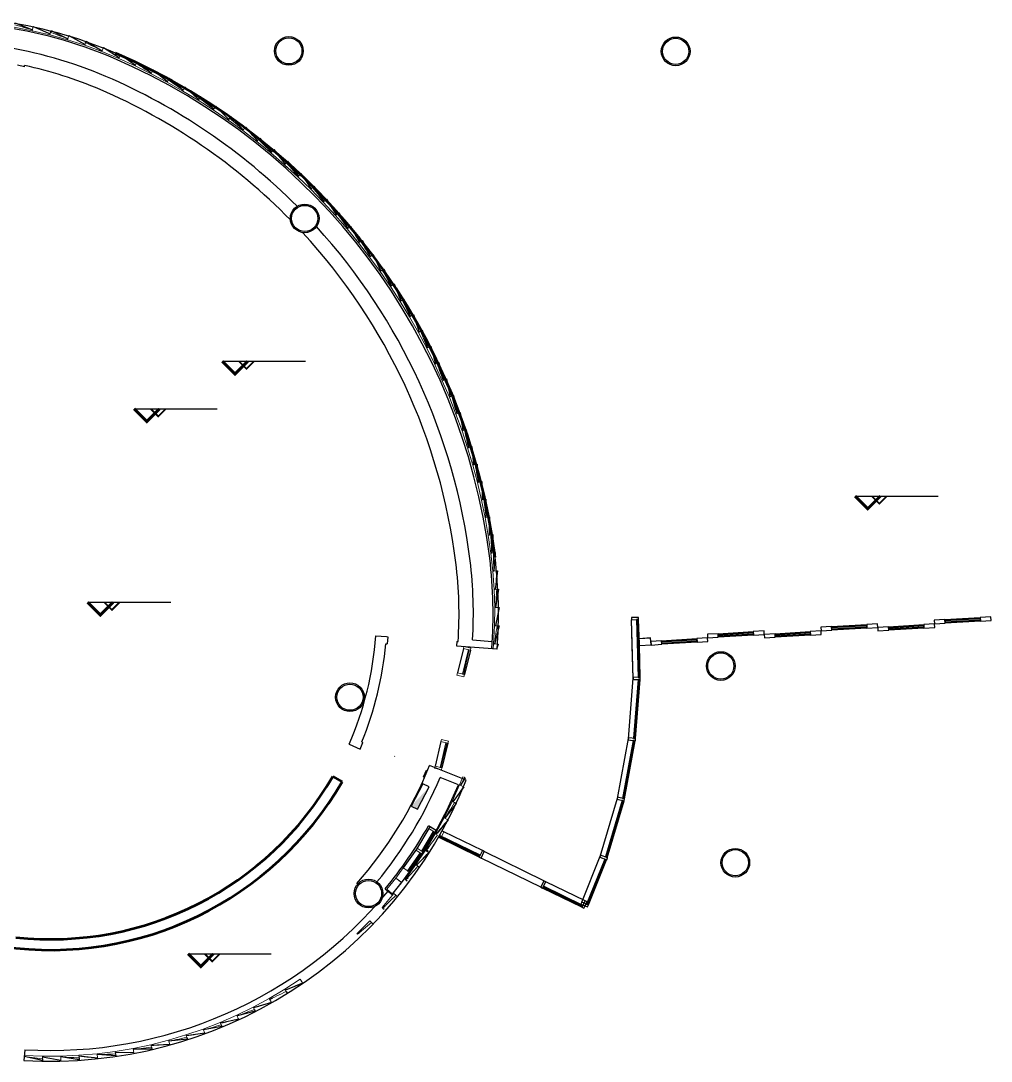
# Model space of a CAD drawing. Header units: millimetres. Extents: x 348697 to 1485586, y 7456 to 143477.
# Drawn here: x 1358909 to 1385968, y 8420 to 37430 of the extents above; entities that cross this region are included whole.
import ezdxf

# ---------------------------------------------------------------- set-up
doc = ezdxf.new("R2010")
doc.units = ezdxf.units.MM
doc.header["$LTSCALE"] = 1000
doc.header["$PDMODE"] = 1
doc.layers.get('0').update_dxf_attribs({"linetype": 'CONTINUOUS'})
for name, color, linetype in [('$1$0S-COLS-LINE', 4, 'CONTINUOUS'), ('A-GLAZ', 140, 'CONTINUOUS'), ('A-GLAZ-CWMG', 3, 'CONTINUOUS'), ('A-WALL', 7, 'CONTINUOUS'), ('A—\\M+5C3C5\\M+5B4B0', 135, 'CONTINUOUS'), ('A—\\M+5C7BD\\M+5CCE5', 7, 'CONTINUOUS'), ('E1-RD-1F$0$$1$0S-COLS-LINE', 4, 'CONTINUOUS'), ('E1-RI-1F$0$A-GLAZ', 140, 'CONTINUOUS')]:
    doc.layers.add(name, color=color, linetype=linetype)

msp = doc.modelspace()

# ---------------------------------------------------------------- linework, layer by layer
at = {"layer": '$1$0S-COLS-LINE'}
for centre, radius in [((1366826, 31920, 0), 400), ((1366826, 31920, 0), 365), ((1368088, 18570, 0), 400), ((1368088, 18570, 0), 365), ((1368606, 13095, 0), 400), ((1368606, 13095, 0), 365)]:
    msp.add_circle(centre, radius, dxfattribs=at)
at = {"color": 1}
for p, q in [((1364529, 27938), (1366844, 27938)), ((1364992, 27938), (1366381, 27938)), ((1362067, 26611), (1364382, 26611)), ((1362530, 26611), (1363919, 26611)), ((1382173, 24178), (1384488, 24178)), ((1382636, 24178), (1384025, 24178)), ((1360774, 21217), (1363089, 21217)), ((1361237, 21217), (1362626, 21217)), ((1363573, 11415), (1365888, 11415)), ((1364036, 11415), (1365425, 11415))]:
    msp.add_line(p, q, dxfattribs=at)
for points, const_width in [([(1364529, 27938), (1364883, 27584), (1365236, 27938)], 83.3), ([(1364992, 27938), (1365204, 27726), (1365416, 27938)], 50), ([(1362067, 26611), (1362421, 26258), (1362774, 26611)], 83.3), ([(1362530, 26611), (1362742, 26399), (1362954, 26611)], 50), ([(1382173, 24178), (1382527, 23825), (1382880, 24178)], 83.3), ([(1382636, 24178), (1382848, 23966), (1383060, 24178)], 50), ([(1360774, 21217), (1361127, 20863), (1361481, 21217)], 83.3), ([(1361237, 21217), (1361449, 21004), (1361661, 21217)], 50), ([(1363573, 11415), (1363927, 11061), (1364280, 11415)], 83.3), ([(1364036, 11415), (1364248, 11203), (1364460, 11415)], 50)]:
    msp.add_lwpolyline(points, dxfattribs=dict(at, const_width=const_width))
at = {"extrusion": (0, 0, -1), "elevation": 0}
msp.add_lwpolyline([(-1370296, 16066), (-1370118, 16158), (-1369797, 15536), (-1369975, 15444)], close=True, dxfattribs=at)
for centre, radius in [((1366384, 36591, 0), 400), ((1366384, 36591, 0), 365), ((1377170, 36578, 0), 400), ((1377170, 36578, 0), 365), ((1366826, 31920, 0), 400), ((1366826, 31920, 0), 365), ((1378429, 19439, 0), 400), ((1378429, 19439, 0), 365), ((1368088, 18570, 0), 400), ((1368088, 18570, 0), 365), ((1378833, 13954, 0), 400), ((1378833, 13954, 0), 365), ((1368606, 13095, 0), 400), ((1368606, 13095, 0), 365)]:
    msp.add_circle(centre, radius)
at = {"color": 1}
for p in [(1364636, 28351), (1365056, 28186), (1362174, 27024), (1362594, 26859), (1382280, 24591), (1382700, 24426), (1360881, 21630), (1361301, 21464), (1363680, 11828), (1364100, 11663)]:
    msp.add_point(p, dxfattribs=at)
at = {"extrusion": (0, 0, -1)}
msp.add_solid([(-1370296, 16066), (-1370296, 16066), (-1369975, 15444), (-1369797, 15536)], dxfattribs=at)
at = {"layer": 'A-GLAZ', "lineweight": 13}
for p, q in [((1358728, 37249, 0), (1359227, 37154, 0)), ((1359252, 37273, 0), (1359227, 37154, 0)), ((1359227, 37154, 0), (1359232, 37179, 0)), ((1359227, 37154, 0), (1359721, 37039, 0)), ((1359739, 37108, 0), (1359721, 37039, 0)), ((1359721, 37039, 0), (1359728, 37063, 0)), ((1359721, 37039, 0), (1360211, 36904, 0)), ((1360245, 37020, 0), (1360211, 36904, 0)), ((1360211, 36904, 0), (1360218, 36928, 0)), ((1360211, 36904, 0), (1360694, 36749, 0)), ((1360717, 36816, 0), (1360694, 36749, 0)), ((1360694, 36749, 0), (1360702, 36772, 0)), ((1360694, 36749, 0), (1361171, 36574, 0)), ((1361215, 36687, 0), (1361171, 36574, 0)), ((1361171, 36574, 0), (1361180, 36597, 0)), ((1361171, 36574, 0), (1361640, 36380, 0)), ((1361688, 36491, 0), (1361640, 36380, 0)), ((1361640, 36380, 0), (1361650, 36403, 0)), ((1361640, 36380, 0), (1362096, 36172, 0)), ((1362126, 36237, 0), (1362096, 36172, 0)), ((1362096, 36172, 0), (1362106, 36195, 0)), ((1362096, 36172, 0), (1362546, 35951, 0)), ((1362601, 36060, 0), (1362546, 35951, 0)), ((1362546, 35951, 0), (1362557, 35974, 0)), ((1362546, 35951, 0), (1362989, 35718, 0)), ((1363023, 35781, 0), (1362989, 35718, 0)), ((1362989, 35718, 0), (1363001, 35740, 0)), ((1362989, 35718, 0), (1363426, 35472, 0)), ((1363487, 35577, 0), (1363426, 35472, 0)), ((1363426, 35472, 0), (1363439, 35494, 0)), ((1363426, 35472, 0), (1363855, 35214, 0)), ((1363893, 35275, 0), (1363855, 35214, 0)), ((1363855, 35214, 0), (1363869, 35235, 0)), ((1363855, 35214, 0), (1364277, 34944, 0)), ((1364344, 35045, 0), (1364277, 34944, 0)), ((1364277, 34944, 0), (1364291, 34965, 0)), ((1364277, 34944, 0), (1364692, 34662, 0)), ((1364733, 34720, 0), (1364692, 34662, 0)), ((1364692, 34662, 0), (1364706, 34682, 0)), ((1364692, 34662, 0), (1365097, 34368, 0)), ((1365170, 34465, 0), (1365097, 34368, 0)), ((1365097, 34368, 0), (1365112, 34388, 0)), ((1365097, 34368, 0), (1365495, 34062, 0)), ((1365539, 34119, 0), (1365495, 34062, 0)), ((1365495, 34062, 0), (1365510, 34082, 0)), ((1365495, 34062, 0), (1365883, 33746, 0)), ((1365961, 33839, 0), (1365883, 33746, 0)), ((1365883, 33746, 0), (1365899, 33765, 0)), ((1365883, 33746, 0), (1366263, 33418, 0)), ((1366310, 33472, 0), (1366263, 33418, 0)), ((1366263, 33418, 0), (1366279, 33437, 0)), ((1366263, 33418, 0), (1366632, 33080, 0)), ((1366716, 33169, 0), (1366632, 33080, 0)), ((1366632, 33080, 0), (1366650, 33099, 0)), ((1366632, 33080, 0), (1366993, 32732, 0)), ((1367043, 32782, 0), (1366993, 32732, 0)), ((1366993, 32732, 0), (1367010, 32749, 0)), ((1366993, 32732, 0), (1367343, 32373, 0)), ((1367431, 32457, 0), (1367343, 32373, 0)), ((1367343, 32373, 0), (1367361, 32390, 0)), ((1367343, 32373, 0), (1367682, 32005, 0)), ((1367735, 32052, 0), (1367682, 32005, 0)), ((1367682, 32005, 0), (1367701, 32021, 0)), ((1367682, 32005, 0), (1368011, 31627, 0)), ((1368104, 31705, 0), (1368011, 31627, 0)), ((1368011, 31627, 0), (1368030, 31643, 0)), ((1368011, 31627, 0), (1368329, 31239, 0)), ((1368385, 31284, 0), (1368329, 31239, 0)), ((1368329, 31239, 0), (1368349, 31255, 0)), ((1368329, 31239, 0), (1368636, 30843, 0)), ((1368733, 30916, 0), (1368636, 30843, 0)), ((1368636, 30843, 0), (1368656, 30858, 0)), ((1368636, 30843, 0), (1368932, 30439, 0)), ((1368990, 30480, 0), (1368932, 30439, 0)), ((1368932, 30439, 0), (1368952, 30453, 0)), ((1368932, 30439, 0), (1369216, 30026, 0)), ((1369317, 30093, 0), (1369216, 30026, 0)), ((1369216, 30026, 0), (1369237, 30040, 0)), ((1369216, 30026, 0), (1369488, 29605, 0)), ((1369548, 29643, 0), (1369488, 29605, 0)), ((1369488, 29605, 0), (1369509, 29618, 0)), ((1369488, 29605, 0), (1369748, 29176, 0)), ((1369852, 29238, 0), (1369748, 29176, 0)), ((1369748, 29176, 0), (1369769, 29189, 0)), ((1369748, 29176, 0), (1369995, 28741, 0)), ((1370058, 28775, 0), (1369995, 28741, 0)), ((1369995, 28741, 0), (1370017, 28753, 0)), ((1369995, 28741, 0), (1370230, 28298, 0)), ((1370338, 28354, 0), (1370230, 28298, 0)), ((1370230, 28298, 0), (1370253, 28309, 0)), ((1370230, 28298, 0), (1370453, 27849, 0)), ((1370517, 27880, 0), (1370453, 27849, 0)), ((1370453, 27849, 0), (1370475, 27860, 0)), ((1370453, 27849, 0), (1370662, 27394, 0)), ((1370773, 27443, 0), (1370662, 27394, 0)), ((1370662, 27394, 0), (1370685, 27404, 0)), ((1370662, 27394, 0), (1370859, 26933, 0)), ((1370925, 26960, 0), (1370859, 26933, 0)), ((1370859, 26933, 0), (1370882, 26942, 0)), ((1370859, 26933, 0), (1371042, 26466, 0)), ((1371156, 26509, 0), (1371042, 26466, 0)), ((1371042, 26466, 0), (1371065, 26475, 0)), ((1371042, 26466, 0), (1371212, 25995, 0)), ((1371280, 26018, 0), (1371212, 25995, 0)), ((1371212, 25995, 0), (1371236, 26003, 0)), ((1371212, 25995, 0), (1371368, 25519, 0)), ((1371484, 25555, 0), (1371368, 25519, 0)), ((1371368, 25519, 0), (1371392, 25526, 0)), ((1371368, 25519, 0), (1371511, 25038, 0)), ((1371580, 25058, 0), (1371511, 25038, 0)), ((1371511, 25038, 0), (1371535, 25045, 0)), ((1371511, 25038, 0), (1371640, 24554, 0)), ((1371758, 24584, 0), (1371640, 24554, 0)), ((1371640, 24554, 0), (1371664, 24560, 0)), ((1371640, 24554, 0), (1371755, 24066, 0)), ((1371825, 24082, 0), (1371755, 24066, 0)), ((1371755, 24066, 0), (1371780, 24072, 0)), ((1371755, 24066, 0), (1371856, 23576, 0)), ((1371976, 23599, 0), (1371856, 23576, 0)), ((1371856, 23576, 0), (1371881, 23580, 0)), ((1371856, 23576, 0), (1371944, 23082, 0)), ((1372014, 23094, 0), (1371944, 23082, 0)), ((1371944, 23082, 0), (1371968, 23086, 0)), ((1371944, 23082, 0), (1372017, 22586, 0)), ((1372088, 22596, 0), (1372017, 22586, 0)), ((1372017, 22586, 0), (1372042, 22590, 0)), ((1372017, 22586, 0), (1372073, 22082, 0)), ((1372194, 22093, 0), (1372073, 22082, 0)), ((1372073, 22082, 0), (1372098, 22084, 0)), ((1372073, 22082, 0), (1372109, 21576, 0)), ((1372181, 21579, 0), (1372109, 21576, 0)), ((1372109, 21576, 0), (1372134, 21577, 0)), ((1372109, 21576, 0), (1372124, 21068, 0)), ((1372124, 21068, 0), (1372119, 20561, 0)), ((1372246, 21069, 0), (1372124, 21068, 0)), ((1372124, 21068, 0), (1372149, 21068, 0)), ((1376108, 20733, 0), (1376082, 20732, 0)), ((1376082, 20732, 0), (1376126, 19122, 0)), ((1376151, 19122, 0), (1376108, 20733, 0)), ((1372119, 20561, 0), (1372092, 20054, 0)), ((1372119, 20561, 0), (1372144, 20560, 0)), ((1372190, 20558, 0), (1372119, 20561, 0)), ((1372092, 20054, 0), (1372080, 19920, 0)), ((1372214, 20045, 0), (1372092, 20054, 0)), ((1372092, 20054, 0), (1372117, 20052, 0)), ((1371391, 19896, 0), (1371226, 19212, 0)), ((1371251, 19206, 0), (1371415, 19890, 0)), ((1371415, 19890, 0), (1371391, 19896, 0)), ((1372080, 19920, 0), (1372175, 19911, 0)), ((1371226, 19212, 0), (1371251, 19206, 0)), ((1376124, 19060, 0), (1375997, 17424, 0)), ((1376022, 17422, 0), (1376150, 19058, 0)), ((1376150, 19058, 0), (1376124, 19060, 0)), ((1376126, 19122, 0), (1376151, 19122, 0)), ((1375997, 17424, 0), (1376022, 17422, 0)), ((1370765, 17297, 0), (1370600, 16613, 0)), ((1370625, 16607, 0), (1370789, 17291, 0)), ((1370789, 17291, 0), (1370765, 17297, 0)), ((1375989, 17363, 0), (1375691, 15749, 0)), ((1375716, 15744, 0), (1376014, 17358, 0)), ((1376014, 17358, 0), (1375989, 17363, 0)), ((1370600, 16613, 0), (1370625, 16607, 0)), ((1371236, 16349, 0), (1371145, 16123, 0)), ((1371279, 16332, 0), (1371236, 16349, 0)), ((1371145, 16123, 0), (1370938, 15659, 0)), ((1371145, 16123, 0), (1371168, 16113, 0)), ((1371257, 16075, 0), (1371145, 16123, 0)), ((1375677, 15689, 0), (1375212, 14115, 0)), ((1375236, 14108, 0), (1375701, 15681, 0)), ((1375701, 15681, 0), (1375677, 15689, 0)), ((1375691, 15749, 0), (1375716, 15744, 0)), ((1370938, 15659, 0), (1370712, 15205, 0)), ((1370938, 15659, 0), (1370960, 15649, 0)), ((1371002, 15629, 0), (1370938, 15659, 0)), ((1370712, 15205, 0), (1370487, 14797, 0)), ((1370819, 15148, 0), (1370712, 15205, 0)), ((1370712, 15205, 0), (1370734, 15193, 0)), ((1370411, 14829, 0), (1370078, 14279, 0)), ((1370100, 14266, 0), (1370433, 14816, 0)), ((1370433, 14816, 0), (1370411, 14829, 0)), ((1370487, 14797, 0), (1370516, 14781, 0)), ((1370467, 14760, 0), (1370204, 14326, 0)), ((1370529, 14724, 0), (1370467, 14760, 0)), ((1370634, 14662, 0), (1371705, 14139, 0)), ((1371716, 14162, 0), (1370645, 14685, 0)), ((1370044, 14228, 0), (1369690, 13728, 0)), ((1370065, 14214, 0), (1370044, 14228, 0)), ((1370078, 14279, 0), (1370100, 14266, 0)), ((1370204, 14326, 0), (1370225, 14312, 0)), ((1369711, 13714, 0), (1370065, 14214, 0)), ((1371705, 14139, 0), (1371716, 14162, 0)), ((1375191, 14057, 0), (1374684, 12801, 0)), ((1374707, 12791, 0), (1375215, 14047, 0)), ((1375215, 14047, 0), (1375191, 14057, 0)), ((1375212, 14115, 0), (1375236, 14108, 0)), ((1369924, 13902, 0), (1369627, 13491, 0)), ((1369690, 13728, 0), (1369711, 13714, 0)), ((1369983, 13862, 0), (1369924, 13902, 0)), ((1369627, 13491, 0), (1369647, 13476, 0)), ((1369313, 13092, 0), (1368983, 12706, 0)), ((1369368, 13046, 0), (1369313, 13092, 0)), ((1373486, 13297, 0), (1373475, 13274, 0)), ((1373475, 13274, 0), (1374570, 12739, 0)), ((1374581, 12761, 0), (1373486, 13297, 0)), ((1374684, 12801, 0), (1374707, 12791, 0)), ((1368983, 12706, 0), (1369002, 12689, 0)), ((1374570, 12739, 0), (1374581, 12761, 0)), ((1368638, 12334, 0), (1368277, 11976, 0)), ((1368689, 12284, 0), (1368638, 12334, 0)), ((1368277, 11976, 0), (1368294, 11958, 0)), ((1366698, 10703, 0), (1366273, 10426, 0)), ((1366767, 10602, 0), (1366698, 10703, 0)), ((1365836, 10167, 0), (1365389, 9926, 0)), ((1366273, 10426, 0), (1365836, 10167, 0)), ((1365896, 10061, 0), (1365836, 10167, 0)), ((1365836, 10167, 0), (1365849, 10145, 0)), ((1366273, 10426, 0), (1366286, 10405, 0)), ((1366311, 10365, 0), (1366273, 10426, 0)), ((1365389, 9926, 0), (1364933, 9704, 0)), ((1365389, 9926, 0), (1365401, 9904, 0)), ((1365422, 9862, 0), (1365389, 9926, 0)), ((1364933, 9704, 0), (1364468, 9500, 0)), ((1364933, 9704, 0), (1364944, 9681, 0)), ((1364984, 9593, 0), (1364933, 9704, 0)), ((1363995, 9316, 0), (1363515, 9151, 0)), ((1364468, 9500, 0), (1363995, 9316, 0)), ((1363995, 9316, 0), (1364004, 9292, 0)), ((1364037, 9202, 0), (1363995, 9316, 0)), ((1364468, 9500, 0), (1364478, 9477, 0)), ((1364495, 9434, 0), (1364468, 9500, 0)), ((1363028, 9006, 0), (1362536, 8881, 0)), ((1363515, 9151, 0), (1363028, 9006, 0)), ((1363028, 9006, 0), (1363035, 8982, 0)), ((1363061, 8889, 0), (1363028, 9006, 0)), ((1363515, 9151, 0), (1363522, 9127, 0)), ((1363537, 9083, 0), (1363515, 9151, 0)), ((1362040, 8776, 0), (1361539, 8692, 0)), ((1362536, 8881, 0), (1362040, 8776, 0)), ((1362040, 8776, 0), (1362044, 8751, 0)), ((1362062, 8657, 0), (1362040, 8776, 0)), ((1362536, 8881, 0), (1362542, 8856, 0)), ((1362553, 8811, 0), (1362536, 8881, 0)), ((1359007, 8580, 0), (1359006, 8555, 0)), ((1359515, 8561, 0), (1359007, 8580, 0)), ((1359513, 8490, 0), (1359515, 8561, 0)), ((1359515, 8561, 0), (1359514, 8536, 0)), ((1360022, 8563, 0), (1359515, 8561, 0)), ((1360530, 8585, 0), (1360022, 8563, 0)), ((1360022, 8563, 0), (1360023, 8538, 0)), ((1360025, 8441, 0), (1360022, 8563, 0)), ((1361035, 8628, 0), (1360530, 8585, 0)), ((1360530, 8585, 0), (1360531, 8560, 0)), ((1360534, 8514, 0), (1360530, 8585, 0)), ((1361539, 8692, 0), (1361035, 8628, 0)), ((1361035, 8628, 0), (1361038, 8603, 0)), ((1361048, 8507, 0), (1361035, 8628, 0)), ((1361539, 8692, 0), (1361543, 8667, 0)), ((1361549, 8621, 0), (1361539, 8692, 0))]:
    msp.add_line(p, q, dxfattribs=at)
at = {"layer": 'A-GLAZ', "color": 8}
for p, q in [((1358749, 37372, 0), (1359232, 37179, 0)), ((1359252, 37273, 0), (1359253, 37276, 0)), ((1359253, 37276, 0), (1359728, 37063, 0)), ((1359739, 37108, 0), (1359752, 37160, 0)), ((1359752, 37160, 0), (1360218, 36928, 0)), ((1360245, 37020, 0), (1360246, 37024, 0)), ((1360246, 37024, 0), (1360702, 36772, 0)), ((1360717, 36816, 0), (1360735, 36867, 0)), ((1360735, 36867, 0), (1361180, 36597, 0)), ((1361215, 36687, 0), (1361216, 36690, 0)), ((1361216, 36690, 0), (1361650, 36403, 0)), ((1361688, 36491, 0), (1361690, 36494, 0)), ((1361690, 36494, 0), (1362106, 36195, 0)), ((1362126, 36237, 0), (1362149, 36285, 0)), ((1362149, 36285, 0), (1362557, 35974, 0)), ((1362601, 36060, 0), (1362602, 36063, 0)), ((1362602, 36063, 0), (1363001, 35740, 0)), ((1363023, 35781, 0), (1363049, 35828, 0)), ((1363049, 35828, 0), (1363439, 35494, 0)), ((1363487, 35577, 0), (1363489, 35580, 0)), ((1363489, 35580, 0), (1363869, 35235, 0)), ((1363893, 35275, 0), (1363921, 35320, 0)), ((1363921, 35320, 0), (1364291, 34965, 0)), ((1364344, 35045, 0), (1364346, 35048, 0)), ((1364346, 35048, 0), (1364706, 34682, 0)), ((1364733, 34720, 0), (1364763, 34764, 0)), ((1364763, 34764, 0), (1365112, 34388, 0)), ((1365170, 34465, 0), (1365172, 34468, 0)), ((1365172, 34468, 0), (1365510, 34082, 0)), ((1365539, 34119, 0), (1365572, 34160, 0)), ((1365572, 34160, 0), (1365899, 33765, 0)), ((1365961, 33839, 0), (1365964, 33842, 0)), ((1365964, 33842, 0), (1366279, 33437, 0)), ((1366310, 33472, 0), (1366346, 33512, 0)), ((1366346, 33512, 0), (1366650, 33099, 0)), ((1366716, 33169, 0), (1366718, 33171, 0)), ((1366718, 33171, 0), (1367010, 32749, 0)), ((1367043, 32782, 0), (1367081, 32820, 0)), ((1367081, 32820, 0), (1367361, 32390, 0)), ((1367431, 32457, 0), (1367433, 32459, 0)), ((1367433, 32459, 0), (1367701, 32021, 0)), ((1367735, 32052, 0), (1367775, 32088, 0)), ((1367775, 32088, 0), (1368030, 31643, 0)), ((1368104, 31705, 0), (1368107, 31707, 0)), ((1368107, 31707, 0), (1368349, 31255, 0)), ((1368385, 31284, 0), (1368427, 31317, 0)), ((1368427, 31317, 0), (1368656, 30858, 0)), ((1368733, 30916, 0), (1368736, 30918, 0)), ((1368736, 30918, 0), (1368952, 30453, 0)), ((1368990, 30480, 0), (1369034, 30511, 0)), ((1369034, 30511, 0), (1369237, 30040, 0)), ((1369317, 30093, 0), (1369320, 30095, 0)), ((1369320, 30095, 0), (1369509, 29618, 0)), ((1369548, 29643, 0), (1369594, 29671, 0)), ((1369594, 29671, 0), (1369769, 29189, 0)), ((1369852, 29238, 0), (1369855, 29240, 0)), ((1369855, 29240, 0), (1370017, 28753, 0)), ((1370058, 28775, 0), (1370105, 28801, 0)), ((1370105, 28801, 0), (1370253, 28309, 0)), ((1370338, 28354, 0), (1370342, 28355, 0)), ((1370342, 28355, 0), (1370475, 27860, 0)), ((1370517, 27880, 0), (1370566, 27903, 0)), ((1370566, 27903, 0), (1370685, 27404, 0)), ((1370773, 27443, 0), (1370777, 27444, 0)), ((1370777, 27444, 0), (1370882, 26942, 0)), ((1370925, 26960, 0), (1370974, 26980, 0)), ((1370974, 26980, 0), (1371065, 26475, 0)), ((1371156, 26509, 0), (1371159, 26510, 0)), ((1371159, 26510, 0), (1371236, 26003, 0)), ((1371280, 26018, 0), (1371330, 26036, 0)), ((1371330, 26036, 0), (1371392, 25526, 0)), ((1371484, 25555, 0), (1371488, 25556, 0)), ((1371488, 25556, 0), (1371535, 25045, 0)), ((1371580, 25058, 0), (1371631, 25072, 0)), ((1371631, 25072, 0), (1371664, 24560, 0)), ((1371758, 24584, 0), (1371761, 24585, 0)), ((1371761, 24585, 0), (1371780, 24072, 0)), ((1371825, 24082, 0), (1371877, 24093, 0)), ((1371877, 24093, 0), (1371881, 23580, 0)), ((1371979, 23599, 0), (1371968, 23086, 0)), ((1371976, 23599, 0), (1371979, 23599, 0)), ((1372014, 23094, 0), (1372067, 23102, 0)), ((1372067, 23102, 0), (1372042, 22590, 0)), ((1372088, 22596, 0), (1372141, 22603, 0)), ((1372141, 22603, 0), (1372098, 22084, 0)), ((1372198, 22093, 0), (1372134, 21577, 0)), ((1372194, 22093, 0), (1372198, 22093, 0)), ((1372234, 21582, 0), (1372149, 21068, 0)), ((1372181, 21579, 0), (1372234, 21582, 0)), ((1372249, 21069, 0), (1372144, 20560, 0)), ((1372246, 21069, 0), (1372249, 21069, 0)), ((1372244, 20557, 0), (1372117, 20052, 0)), ((1372190, 20558, 0), (1372244, 20557, 0)), ((1372217, 20044, 0), (1372178, 19911, 0)), ((1372214, 20045, 0), (1372217, 20044, 0)), ((1371303, 16322, 0), (1371168, 16113, 0)), ((1371260, 16074, 0), (1370960, 15649, 0)), ((1371257, 16075, 0), (1371260, 16074, 0)), ((1371051, 15606, 0), (1370734, 15193, 0)), ((1371002, 15629, 0), (1371051, 15606, 0)), ((1370822, 15147, 0), (1370517, 14781, 0)), ((1370819, 15148, 0), (1370822, 15147, 0)), ((1370467, 14760, 0), (1370487, 14797, 0)), ((1369924, 13902, 0), (1370192, 14306, 0)), ((1370292, 14240, 0), (1369945, 13888, 0)), ((1370192, 14306, 0), (1370204, 14326, 0)), ((1370192, 14306, 0), (1370292, 14240, 0)), ((1370212, 14293, 0), (1370192, 14306, 0)), ((1370284, 14376, 0), (1370225, 14312, 0)), ((1370226, 14312, 0), (1370268, 14285, 0)), ((1369983, 13862, 0), (1370027, 13831, 0)), ((1370027, 13831, 0), (1370025, 13829, 0)), ((1369710, 13535, 0), (1369647, 13476, 0)), ((1369647, 13476, 0), (1369687, 13446, 0)), ((1369368, 13046, 0), (1369410, 13012, 0)), ((1369410, 13012, 0), (1369408, 13011, 0)), ((1369070, 12743, 0), (1369002, 12689, 0)), ((1369002, 12689, 0), (1369039, 12656, 0)), ((1368689, 12284, 0), (1368727, 12247, 0)), ((1368727, 12247, 0), (1368725, 12246, 0)), ((1368367, 12006, 0), (1368294, 11958, 0)), ((1366769, 10599, 0), (1366286, 10405, 0)), ((1366767, 10602, 0), (1366769, 10599, 0)), ((1365930, 10174, 0), (1365849, 10145, 0)), ((1366311, 10365, 0), (1366339, 10320, 0)), ((1366339, 10320, 0), (1366336, 10319, 0)), ((1365898, 10058, 0), (1365401, 9904, 0)), ((1365896, 10061, 0), (1365898, 10058, 0)), ((1364986, 9590, 0), (1364478, 9477, 0)), ((1365446, 9815, 0), (1364944, 9681, 0)), ((1364984, 9593, 0), (1364986, 9590, 0)), ((1365422, 9862, 0), (1365446, 9815, 0)), ((1364516, 9384, 0), (1364004, 9292, 0)), ((1364495, 9434, 0), (1364516, 9384, 0)), ((1363553, 9032, 0), (1363035, 8982, 0)), ((1364038, 9198, 0), (1363522, 9127, 0)), ((1363537, 9083, 0), (1363553, 9032, 0)), ((1364037, 9202, 0), (1364038, 9198, 0)), ((1362565, 8759, 0), (1362044, 8751, 0)), ((1363062, 8885, 0), (1362542, 8856, 0)), ((1362553, 8811, 0), (1362565, 8759, 0)), ((1363061, 8889, 0), (1363062, 8885, 0)), ((1359513, 8436, 0), (1359006, 8555, 0)), ((1359513, 8490, 0), (1359513, 8436, 0)), ((1360025, 8438, 0), (1359514, 8536, 0)), ((1360538, 8460, 0), (1360023, 8538, 0)), ((1360025, 8441, 0), (1360025, 8438, 0)), ((1361048, 8504, 0), (1360531, 8560, 0)), ((1360534, 8514, 0), (1360538, 8460, 0)), ((1361557, 8568, 0), (1361038, 8603, 0)), ((1361048, 8507, 0), (1361048, 8504, 0)), ((1362063, 8653, 0), (1361543, 8667, 0)), ((1361549, 8621, 0), (1361557, 8568, 0)), ((1362062, 8657, 0), (1362063, 8653, 0))]:
    msp.add_line(p, q, dxfattribs=at)
at = {"layer": 'A-GLAZ', "lineweight": 13, "elevation": 0, "flags": 128}
for points in [[(1359232, 37179), (1359162, 37199), (1359092, 37219), (1359021, 37239), (1358951, 37259), (1358881, 37279), (1358810, 37299), (1358740, 37319)], [(1359728, 37063), (1359660, 37093), (1359592, 37123), (1359524, 37153), (1359456, 37183), (1359388, 37213), (1359320, 37243), (1359252, 37273)], [(1360218, 36928), (1360149, 36954), (1360081, 36979), (1360013, 37005), (1359944, 37031), (1359876, 37057), (1359807, 37083), (1359739, 37108)], [(1360702, 36772), (1360637, 36808), (1360572, 36843), (1360506, 36879), (1360441, 36914), (1360376, 36949), (1360311, 36985), (1360245, 37020)], [(1361180, 36597), (1361114, 36628), (1361048, 36660), (1360982, 36691), (1360915, 36722), (1360849, 36754), (1360783, 36785), (1360717, 36816)], [(1361650, 36403), (1361588, 36443), (1361525, 36484), (1361463, 36525), (1361401, 36565), (1361339, 36606), (1361277, 36646), (1361215, 36687)], [(1362106, 36195), (1362047, 36237), (1361987, 36279), (1361927, 36322), (1361868, 36364), (1361808, 36406), (1361748, 36449), (1361688, 36491)], [(1362557, 35974), (1362496, 36011), (1362434, 36049), (1362372, 36086), (1362311, 36124), (1362249, 36162), (1362188, 36199), (1362126, 36237)], [(1363001, 35740), (1362944, 35786), (1362887, 35831), (1362830, 35877), (1362772, 35923), (1362715, 35968), (1362658, 36014), (1362601, 36060)], [(1363439, 35494), (1363379, 35535), (1363320, 35576), (1363261, 35617), (1363201, 35658), (1363142, 35699), (1363083, 35740), (1363023, 35781)], [(1363869, 35235), (1363814, 35284), (1363760, 35333), (1363705, 35382), (1363651, 35431), (1363596, 35480), (1363542, 35529), (1363487, 35577)], [(1364291, 34965), (1364234, 35009), (1364177, 35053), (1364121, 35098), (1364064, 35142), (1364007, 35186), (1363950, 35231), (1363893, 35275)], [(1364706, 34682), (1364654, 34734), (1364603, 34786), (1364551, 34838), (1364499, 34890), (1364448, 34942), (1364396, 34993), (1364344, 35045)], [(1365112, 34388), (1365058, 34435), (1365004, 34483), (1364950, 34530), (1364895, 34578), (1364841, 34625), (1364787, 34673), (1364733, 34720)], [(1365510, 34082), (1365462, 34137), (1365413, 34192), (1365365, 34246), (1365316, 34301), (1365267, 34356), (1365219, 34410), (1365170, 34465)], [(1365899, 33765), (1365848, 33816), (1365796, 33866), (1365745, 33917), (1365694, 33967), (1365642, 34018), (1365591, 34068), (1365539, 34119)], [(1366279, 33437), (1366234, 33495), (1366188, 33552), (1366143, 33609), (1366098, 33667), (1366052, 33724), (1366007, 33782), (1365961, 33839)], [(1366650, 33099), (1366601, 33152), (1366553, 33205), (1366504, 33259), (1366456, 33312), (1366407, 33365), (1366359, 33419), (1366310, 33472)], [(1367010, 32749), (1366968, 32809), (1366926, 32869), (1366884, 32929), (1366842, 32989), (1366800, 33049), (1366758, 33109), (1366716, 33169)], [(1367361, 32390), (1367315, 32446), (1367270, 32502), (1367225, 32558), (1367179, 32614), (1367134, 32670), (1367088, 32726), (1367043, 32782)], [(1367701, 32021), (1367662, 32084), (1367624, 32146), (1367585, 32208), (1367547, 32270), (1367508, 32332), (1367469, 32395), (1367431, 32457)], [(1368030, 31643), (1367988, 31701), (1367946, 31760), (1367904, 31818), (1367862, 31877), (1367820, 31935), (1367778, 31994), (1367735, 32052)], [(1368349, 31255), (1368314, 31319), (1368279, 31384), (1368244, 31448), (1368209, 31512), (1368174, 31577), (1368139, 31641), (1368104, 31705)], [(1368656, 30858), (1368618, 30919), (1368579, 30980), (1368540, 31041), (1368501, 31102), (1368463, 31162), (1368424, 31223), (1368385, 31284)], [(1368952, 30453), (1368921, 30519), (1368890, 30585), (1368858, 30652), (1368827, 30718), (1368796, 30784), (1368765, 30850), (1368733, 30916)], [(1369237, 30040), (1369201, 30102), (1369166, 30165), (1369131, 30228), (1369096, 30291), (1369061, 30354), (1369025, 30417), (1368990, 30480)], [(1369509, 29618), (1369481, 29686), (1369454, 29754), (1369427, 29822), (1369399, 29889), (1369372, 29957), (1369344, 30025), (1369317, 30093)], [(1369769, 29189), (1369738, 29254), (1369706, 29319), (1369675, 29383), (1369643, 29448), (1369611, 29513), (1369580, 29578), (1369548, 29643)], [(1370017, 28753), (1369994, 28822), (1369970, 28891), (1369947, 28961), (1369923, 29030), (1369900, 29099), (1369876, 29169), (1369852, 29238)], [(1370253, 28309), (1370225, 28376), (1370197, 28443), (1370169, 28509), (1370141, 28576), (1370114, 28642), (1370086, 28709), (1370058, 28775)], [(1370475, 27860), (1370456, 27930), (1370436, 28001), (1370417, 28071), (1370397, 28142), (1370378, 28212), (1370358, 28283), (1370338, 28354)], [(1370685, 27404), (1370661, 27472), (1370637, 27540), (1370613, 27608), (1370589, 27676), (1370565, 27744), (1370541, 27812), (1370517, 27880)], [(1370882, 26942), (1370866, 27014), (1370851, 27085), (1370835, 27157), (1370820, 27228), (1370804, 27300), (1370789, 27371), (1370773, 27443)], [(1371065, 26475), (1371045, 26544), (1371025, 26614), (1371005, 26683), (1370985, 26752), (1370965, 26821), (1370945, 26891), (1370925, 26960)], [(1371236, 26003), (1371224, 26075), (1371213, 26148), (1371201, 26220), (1371190, 26292), (1371179, 26365), (1371167, 26437), (1371156, 26509)], [(1371392, 25526), (1371376, 25597), (1371360, 25667), (1371344, 25737), (1371328, 25807), (1371312, 25878), (1371296, 25948), (1371280, 26018)], [(1371535, 25045), (1371528, 25118), (1371521, 25191), (1371513, 25264), (1371506, 25337), (1371499, 25409), (1371492, 25482), (1371484, 25555)], [(1371664, 24560), (1371652, 24631), (1371640, 24702), (1371628, 24774), (1371616, 24845), (1371604, 24916), (1371592, 24987), (1371580, 25058)], [(1371780, 24072), (1371777, 24145), (1371773, 24218), (1371770, 24291), (1371767, 24364), (1371764, 24438), (1371761, 24511), (1371758, 24584)], [(1371881, 23580), (1371873, 23652), (1371865, 23724), (1371857, 23795), (1371849, 23867), (1371841, 23939), (1371833, 24010), (1371825, 24082)], [(1371968, 23086), (1371969, 23159), (1371971, 23233), (1371972, 23306), (1371973, 23379), (1371974, 23452), (1371975, 23525), (1371976, 23599)], [(1372042, 22590), (1372038, 22662), (1372034, 22734), (1372030, 22806), (1372026, 22878), (1372022, 22950), (1372018, 23022), (1372014, 23094)], [(1372098, 22084), (1372097, 22157), (1372095, 22230), (1372094, 22304), (1372092, 22377), (1372091, 22450), (1372089, 22523), (1372088, 22596)], [(1372134, 21577), (1372143, 21651), (1372152, 21724), (1372160, 21798), (1372169, 21872), (1372177, 21946), (1372186, 22019), (1372194, 22093)], [(1372149, 21068), (1372154, 21141), (1372158, 21214), (1372163, 21287), (1372167, 21360), (1372172, 21433), (1372176, 21506), (1372181, 21579)], [(1372144, 20560), (1372158, 20633), (1372173, 20705), (1372188, 20778), (1372202, 20851), (1372217, 20924), (1372231, 20996), (1372246, 21069)], [(1372117, 20052), (1372128, 20124), (1372138, 20196), (1372149, 20269), (1372159, 20341), (1372169, 20414), (1372180, 20486), (1372190, 20558)], [(1372175, 19911), (1372194, 19978), (1372214, 20045)], [(1371168, 16113), (1371196, 16168), (1371224, 16222), (1371252, 16277), (1371279, 16332)], [(1370960, 15649), (1371003, 15710), (1371045, 15771), (1371088, 15832), (1371130, 15892), (1371172, 15953), (1371215, 16014), (1371257, 16075)], [(1370734, 15193), (1370772, 15255), (1370811, 15318), (1370849, 15380), (1370887, 15442), (1370926, 15504), (1370964, 15567), (1371002, 15629)], [(1370516, 14781), (1370560, 14834), (1370603, 14886), (1370646, 14939), (1370689, 14991), (1370733, 15044), (1370776, 15096), (1370819, 15148)], [(1370225, 14312), (1370269, 14371), (1370312, 14430), (1370356, 14489), (1370399, 14548), (1370442, 14607), (1370486, 14665), (1370529, 14724)], [(1369647, 13476), (1369695, 13531), (1369743, 13586), (1369791, 13641), (1369839, 13696), (1369887, 13751), (1369935, 13806), (1369983, 13862)], [(1369002, 12689), (1369054, 12740), (1369106, 12791), (1369159, 12842), (1369211, 12893), (1369264, 12944), (1369316, 12995), (1369368, 13046)], [(1368294, 11958), (1368351, 12005), (1368407, 12051), (1368463, 12098), (1368520, 12145), (1368576, 12191), (1368633, 12238), (1368689, 12284)], [(1366286, 10405), (1366355, 10433), (1366423, 10461), (1366492, 10489), (1366561, 10518), (1366629, 10546), (1366698, 10574), (1366767, 10602)], [(1365849, 10145), (1365915, 10177), (1365981, 10208), (1366047, 10240), (1366113, 10271), (1366179, 10302), (1366245, 10334), (1366311, 10365)], [(1365401, 9904), (1365472, 9926), (1365542, 9949), (1365613, 9971), (1365684, 9994), (1365755, 10016), (1365825, 10039), (1365896, 10061)], [(1364478, 9477), (1364550, 9494), (1364622, 9510), (1364695, 9527), (1364767, 9543), (1364839, 9560), (1364912, 9577), (1364984, 9593)], [(1364944, 9681), (1365012, 9707), (1365080, 9733), (1365149, 9759), (1365217, 9785), (1365285, 9811), (1365354, 9836), (1365422, 9862)], [(1364004, 9292), (1364074, 9312), (1364144, 9333), (1364214, 9353), (1364285, 9373), (1364355, 9393), (1364425, 9414), (1364495, 9434)], [(1363035, 8982), (1363107, 8996), (1363178, 9011), (1363250, 9025), (1363322, 9039), (1363393, 9054), (1363465, 9068), (1363537, 9083)], [(1363522, 9127), (1363596, 9138), (1363669, 9148), (1363743, 9159), (1363816, 9170), (1363890, 9180), (1363963, 9191), (1364037, 9202)], [(1362044, 8751), (1362117, 8760), (1362189, 8769), (1362262, 8777), (1362335, 8786), (1362407, 8794), (1362480, 8803), (1362553, 8811)], [(1362542, 8856), (1362616, 8861), (1362690, 8866), (1362764, 8870), (1362838, 8875), (1362912, 8879), (1362987, 8884), (1363061, 8889)], [(1359006, 8555), (1359078, 8546), (1359151, 8537), (1359223, 8527), (1359296, 8518), (1359368, 8508), (1359441, 8499), (1359513, 8490)], [(1359514, 8536), (1359587, 8523), (1359660, 8509), (1359733, 8495), (1359806, 8482), (1359879, 8468), (1359952, 8455), (1360025, 8441)], [(1360023, 8538), (1360096, 8534), (1360169, 8531), (1360242, 8527), (1360315, 8524), (1360388, 8520), (1360461, 8517), (1360534, 8514)], [(1360531, 8560), (1360605, 8552), (1360679, 8545), (1360753, 8537), (1360827, 8530), (1360900, 8522), (1360974, 8515), (1361048, 8507)], [(1361038, 8603), (1361111, 8606), (1361184, 8608), (1361257, 8611), (1361330, 8613), (1361403, 8616), (1361476, 8618), (1361549, 8621)], [(1361543, 8667), (1361617, 8666), (1361691, 8664), (1361765, 8663), (1361840, 8661), (1361914, 8660), (1361988, 8658), (1362062, 8657)]]:
    msp.add_lwpolyline(points, dxfattribs=at)
at = {"layer": 'A-GLAZ', "color": 8, "elevation": 0, "flags": 128}
for points in [[(1372175, 19911), (1372176, 19911), (1372178, 19911)], [(1371303, 16322), (1371298, 16324), (1371294, 16326), (1371289, 16328), (1371284, 16330), (1371279, 16332)], [(1370510, 14785), (1370499, 14766), (1370489, 14748)], [(1370516, 14781), (1370517, 14781), (1370517, 14781)], [(1370226, 14312), (1370219, 14302), (1370212, 14293)]]:
    msp.add_lwpolyline(points, dxfattribs=at)
at = {"layer": 'A-GLAZ', "color": 8}
msp.add_open_spline([(1370292, 14240, 0), (1370242, 14190, 0), (1370159, 14106, 0), (1370044, 13989, 0), (1369978, 13922, 0), (1369945, 13888, 0)], degree=3, knots=[-1, -1, -1, -1, -0.571429, -0.285714, 0, 0, 0, 0], dxfattribs=at)
at = {"layer": 'A-GLAZ-CWMG', "lineweight": 18}
for p, q in [((1376137, 20794, 0), (1375937, 20788, 0)), ((1375937, 20788, 0), (1375938, 20728, 0)), ((1375938, 20728, 0), (1376138, 20734, 0)), ((1376138, 20734, 0), (1376137, 20794, 0)), ((1371265, 19988, 0), (1371251, 19930, 0)), ((1371251, 19930, 0), (1371445, 19883, 0)), ((1371459, 19941, 0), (1371265, 19988, 0)), ((1371445, 19883, 0), (1371459, 19941, 0)), ((1371086, 19246, 0), (1371072, 19187, 0)), ((1371072, 19187, 0), (1371266, 19141, 0)), ((1371280, 19199, 0), (1371086, 19246, 0)), ((1371266, 19141, 0), (1371280, 19199, 0)), ((1375983, 19124, 0), (1375982, 19064, 0)), ((1375982, 19064, 0), (1376182, 19059, 0)), ((1376183, 19119, 0), (1375983, 19124, 0)), ((1376182, 19059, 0), (1376183, 19119, 0)), ((1375855, 17441, 0), (1375848, 17382, 0)), ((1376054, 17416, 0), (1375855, 17441, 0)), ((1376046, 17356, 0), (1376054, 17416, 0)), ((1370639, 17389, 0), (1370625, 17331, 0)), ((1370625, 17331, 0), (1370819, 17284, 0)), ((1370833, 17342, 0), (1370639, 17389, 0)), ((1370819, 17284, 0), (1370833, 17342, 0)), ((1375848, 17382, 0), (1376046, 17356, 0)), ((1370460, 16647, 0), (1370446, 16588, 0)), ((1370446, 16588, 0), (1370640, 16542, 0)), ((1370654, 16600, 0), (1370460, 16647, 0)), ((1370640, 16542, 0), (1370654, 16600, 0)), ((1375552, 15781, 0), (1375538, 15723, 0)), ((1375538, 15723, 0), (1375733, 15676, 0)), ((1375747, 15735, 0), (1375552, 15781, 0)), ((1375733, 15676, 0), (1375747, 15735, 0)), ((1370319, 14955, 0), (1370288, 14904, 0)), ((1370288, 14904, 0), (1370459, 14800, 0)), ((1370490, 14852, 0), (1370319, 14955, 0)), ((1370459, 14800, 0), (1370490, 14852, 0)), ((1370655, 14841, 0), (1370567, 14661, 0)), ((1370621, 14635, 0), (1370709, 14815, 0)), ((1370709, 14815, 0), (1370655, 14841, 0)), ((1370567, 14661, 0), (1370621, 14635, 0)), ((1369957, 14357, 0), (1369925, 14307, 0)), ((1369925, 14307, 0), (1370092, 14198, 0)), ((1370125, 14248, 0), (1369957, 14357, 0)), ((1370092, 14198, 0), (1370125, 14248, 0)), ((1371779, 14291, 0), (1371692, 14112, 0)), ((1371745, 14085, 0), (1371833, 14265, 0)), ((1371833, 14265, 0), (1371779, 14291, 0)), ((1371692, 14112, 0), (1371745, 14085, 0)), ((1375077, 14161, 0), (1375057, 14105, 0)), ((1375057, 14105, 0), (1375246, 14038, 0)), ((1375266, 14095, 0), (1375077, 14161, 0)), ((1375246, 14038, 0), (1375266, 14095, 0)), ((1369572, 13812, 0), (1369371, 13527, 0)), ((1369529, 13405, 0), (1369736, 13696, 0)), ((1369736, 13696, 0), (1369572, 13812, 0)), ((1369371, 13527, 0), (1369114, 13220, 0)), ((1369267, 13091, 0), (1369530, 13404, 0)), ((1369530, 13404, 0), (1369371, 13527, 0)), ((1369371, 13527, 0), (1369529, 13405, 0)), ((1373495, 13453, 0), (1373408, 13273, 0)), ((1373461, 13247, 0), (1373549, 13426, 0)), ((1373549, 13426, 0), (1373495, 13453, 0)), ((1369114, 13220, 0), (1369267, 13091, 0)), ((1373408, 13273, 0), (1373461, 13247, 0)), ((1374550, 12855, 0), (1374528, 12799, 0)), ((1374528, 12799, 0), (1374713, 12724, 0)), ((1374736, 12780, 0), (1374550, 12855, 0)), ((1374645, 12891, 0), (1374557, 12711, 0)), ((1374611, 12685, 0), (1374699, 12864, 0)), ((1374699, 12864, 0), (1374645, 12891, 0)), ((1374713, 12724, 0), (1374736, 12780, 0)), ((1374557, 12711, 0), (1374611, 12685, 0))]:
    msp.add_line(p, q, dxfattribs=at)
at = {"layer": 'A-GLAZ-CWMG', "color": 8}
for p, q in [((1375957, 20031, 0), (1375938, 20728, 0)), ((1376157, 20044, 0), (1376138, 20734, 0)), ((1376182, 19119, 0), (1376158, 20018, 0)), ((1371251, 19930, 0), (1371086, 19246, 0)), ((1371445, 19883, 0), (1371280, 19199, 0)), ((1375983, 19091, 0), (1375958, 20006, 0)), ((1375851, 17408, 0), (1375983, 19098, 0)), ((1376052, 17416, 0), (1376180, 19059, 0)), ((1375544, 15749, 0), (1375852, 17415, 0)), ((1370625, 17331, 0), (1370460, 16647, 0)), ((1370819, 17284, 0), (1370654, 16600, 0)), ((1375745, 15735, 0), (1376044, 17356, 0)), ((1375066, 14130, 0), (1375546, 15755, 0)), ((1375264, 14095, 0), (1375731, 15677, 0)), ((1370288, 14904, 0), (1369944, 14337, 0)), ((1370322, 14959, 0), (1370319, 14955, 0)), ((1370322, 14959, 0), (1370410, 14905, 0)), ((1370459, 14800, 0), (1370441, 14770, 0)), ((1370462, 14874, 0), (1370493, 14856, 0)), ((1370493, 14856, 0), (1370490, 14852, 0)), ((1371779, 14291, 0), (1370709, 14815, 0)), ((1370428, 14748, 0), (1370124, 14249, 0)), ((1371692, 14112, 0), (1370621, 14635, 0)), ((1369942, 14334, 0), (1369572, 13812, 0)), ((1370111, 14227, 0), (1370108, 14222, 0)), ((1373495, 13453, 0), (1371833, 14265, 0)), ((1370091, 14199, 0), (1369736, 13696, 0)), ((1373408, 13273, 0), (1371745, 14085, 0)), ((1374550, 12855, 0), (1375068, 14136, 0)), ((1374736, 12780, 0), (1375245, 14039, 0)), ((1369369, 13525, 0), (1369371, 13527, 0)), ((1374645, 12891, 0), (1373549, 13426, 0)), ((1374557, 12711, 0), (1373461, 13247, 0))]:
    msp.add_line(p, q, dxfattribs=at)
at = {"layer": 'A-WALL'}
for p, q in [((1369107, 20259, 0), (1369141, 20256, 0)), ((1368063, 17259, 0), (1368370, 17124, 0)), ((1369329, 16922, 0), (1369339, 16917, 0))]:
    msp.add_line(p, q, dxfattribs=at)
at = {"layer": 'A-WALL', "lineweight": 53}
msp.add_line((1367609, 16361, 0), (1367868, 16211, 0), dxfattribs=at)
for centre, radius, start, end in [((1354578, 20267, 0), 17691, 7.1284, 66.7827), ((1359737, 20912, 0), 9092, 263.9012, 329.9653), ((1359737, 20912, 0), 9392, 261.9312, 329.9653)]:
    msp.add_arc(centre, radius, start, end, dxfattribs=at)
at = {"layer": 'A-WALL'}
msp.add_arc((1359737, 20912, 0), 12492, 355.416, 7.1281, dxfattribs=at)
at = {"layer": 'A—\\M+5C3C5\\M+5B4B0'}
for p, q in [((1376137, 20794), (1375937, 20788)), ((1375937, 20788), (1375938, 20728)), ((1375938, 20728), (1376138, 20734)), ((1375983, 19091), (1375938, 20728)), ((1375957, 20031), (1375938, 20728)), ((1376108, 20733), (1376082, 20732)), ((1376082, 20732), (1376126, 19122)), ((1376151, 19122), (1376108, 20733)), ((1376138, 20734), (1376137, 20794)), ((1376158, 20001), (1376138, 20734)), ((1381516, 20537), (1382499, 20598)), ((1382798, 20616), (1382499, 20598)), ((1382499, 20598), (1382505, 20498)), ((1382805, 20517), (1382798, 20616)), ((1384386, 20614), (1384087, 20596)), ((1384680, 20733), (1384380, 20714)), ((1384380, 20714), (1384386, 20614)), ((1384386, 20614), (1384686, 20633)), ((1384393, 20515), (1384386, 20614)), ((1384680, 20733), (1385663, 20794)), ((1384686, 20633), (1384680, 20733)), ((1385665, 20756), (1384682, 20695)), ((1384682, 20695), (1384684, 20670)), ((1384684, 20670), (1385666, 20731)), ((1385669, 20694), (1384686, 20633)), ((1385962, 20812), (1385663, 20794)), ((1385663, 20794), (1385669, 20694)), ((1385666, 20731), (1385665, 20756)), ((1385669, 20694), (1385968, 20712)), ((1385968, 20712), (1385962, 20812)), ((1378353, 20341), (1378053, 20323)), ((1378053, 20323), (1378059, 20223)), ((1378353, 20341), (1379335, 20402)), ((1378359, 20241), (1378353, 20341)), ((1379338, 20365), (1378355, 20304)), ((1378356, 20279), (1379339, 20340)), ((1379635, 20421), (1379335, 20402)), ((1379335, 20402), (1379342, 20302)), ((1379339, 20340), (1379338, 20365)), ((1379342, 20302), (1379641, 20321)), ((1379641, 20321), (1379635, 20421)), ((1379941, 20339), (1379641, 20321)), ((1379641, 20321), (1379647, 20221)), ((1379941, 20339), (1380923, 20400)), ((1379947, 20240), (1379941, 20339)), ((1380926, 20363), (1379943, 20302)), ((1379944, 20277), (1380927, 20338)), ((1381223, 20419), (1380923, 20400)), ((1380923, 20400), (1380930, 20300)), ((1380927, 20338), (1380926, 20363)), ((1380930, 20300), (1381229, 20319)), ((1381516, 20537), (1381217, 20518)), ((1381217, 20518), (1381223, 20419)), ((1381223, 20419), (1381522, 20437)), ((1381229, 20319), (1381223, 20419)), ((1381522, 20437), (1381516, 20537)), ((1382501, 20560), (1381518, 20500)), ((1381518, 20500), (1381520, 20475)), ((1381520, 20475), (1382503, 20535)), ((1382505, 20498), (1381522, 20437)), ((1382503, 20535), (1382501, 20560)), ((1382505, 20498), (1382805, 20517)), ((1383104, 20535), (1382805, 20517)), ((1382805, 20517), (1382811, 20417)), ((1382811, 20417), (1383110, 20435)), ((1383104, 20535), (1384087, 20596)), ((1383110, 20435), (1383104, 20535)), ((1384089, 20558), (1383106, 20498)), ((1383106, 20498), (1383108, 20473)), ((1383108, 20473), (1384091, 20534)), ((1384093, 20496), (1383110, 20435)), ((1384087, 20596), (1384093, 20496)), ((1384091, 20534), (1384089, 20558)), ((1384093, 20496), (1384393, 20515)), ((1376469, 20225), (1376153, 20201)), ((1376484, 20025), (1376158, 20001)), ((1376182, 19119), (1376158, 20018)), ((1376472, 20218), (1376164, 20195)), ((1376777, 20144), (1376478, 20125)), ((1376478, 20125), (1376484, 20025)), ((1376484, 20025), (1376783, 20044)), ((1376777, 20144), (1377760, 20204)), ((1376783, 20044), (1376777, 20144)), ((1377762, 20167), (1376779, 20106)), ((1376779, 20106), (1376781, 20081)), ((1376781, 20081), (1377764, 20142)), ((1377766, 20105), (1376783, 20044)), ((1378059, 20223), (1377760, 20204)), ((1377760, 20204), (1377766, 20105)), ((1377764, 20142), (1377762, 20167)), ((1377766, 20105), (1378066, 20123)), ((1378059, 20223), (1378359, 20241)), ((1378066, 20123), (1378059, 20223)), ((1378355, 20304), (1378356, 20279)), ((1379342, 20302), (1378359, 20241)), ((1379647, 20221), (1379947, 20240)), ((1379943, 20302), (1379944, 20277)), ((1380930, 20300), (1379947, 20240)), ((1375851, 17408), (1375983, 19098)), ((1376124, 19060), (1375997, 17424)), ((1376022, 17422), (1376150, 19058)), ((1376052, 17416), (1376180, 19059)), ((1376150, 19058), (1376124, 19060)), ((1376126, 19122), (1376151, 19122)), ((1375545, 15749), (1375852, 17415)), ((1375997, 17424), (1376022, 17422)), ((1375989, 17363), (1375691, 15749)), ((1375716, 15744), (1376014, 17358)), ((1375745, 15735), (1376045, 17356)), ((1376014, 17358), (1375989, 17363)), ((1375066, 14130), (1375546, 15755)), ((1375677, 15689), (1375212, 14115)), ((1375236, 14108), (1375701, 15681)), ((1375264, 14095), (1375731, 15677)), ((1375701, 15681), (1375677, 15689)), ((1375691, 15749), (1375716, 15744)), ((1371692, 14112), (1370556, 14667)), ((1370571, 14693), (1371705, 14139)), ((1371716, 14162), (1370584, 14715)), ((1371705, 14139), (1371716, 14162)), ((1374550, 12855), (1375068, 14136)), ((1375191, 14057), (1374684, 12801)), ((1374707, 12791), (1375215, 14047)), ((1374736, 12780), (1375245, 14039)), ((1375215, 14047), (1375191, 14057)), ((1374645, 12891), (1373549, 13426)), ((1374557, 12711), (1373461, 13247)), ((1373486, 13297), (1373475, 13274)), ((1373475, 13274), (1374570, 12739)), ((1374582, 12761), (1373486, 13297)), ((1374684, 12801), (1374707, 12791)), ((1374570, 12739), (1374582, 12761))]:
    msp.add_line(p, q, dxfattribs=at)
at = {"layer": 'A—\\M+5C3C5\\M+5B4B0', "extrusion": (0, 0, -1)}
for p, q in [((1375983, 19124), (1375982, 19064)), ((1375982, 19064), (1376182, 19059)), ((1376183, 19119), (1375983, 19124)), ((1376182, 19059), (1376183, 19119)), ((1376054, 17416), (1375855, 17441)), ((1376046, 17356), (1376054, 17416)), ((1375848, 17382), (1376046, 17356)), ((1375552, 15781), (1375538, 15723)), ((1375538, 15723), (1375733, 15676)), ((1375747, 15735), (1375552, 15781)), ((1375733, 15676), (1375747, 15735)), ((1371779, 14291), (1371692, 14112)), ((1371745, 14085), (1371833, 14265)), ((1371833, 14265), (1371779, 14291)), ((1371692, 14112), (1371745, 14085)), ((1375077, 14161), (1375057, 14105)), ((1375057, 14105), (1375246, 14038)), ((1375266, 14095), (1375077, 14161)), ((1375246, 14038), (1375266, 14095)), ((1373495, 13453), (1373408, 13273)), ((1373461, 13247), (1373549, 13426)), ((1373549, 13426), (1373495, 13453)), ((1373408, 13273), (1373461, 13247)), ((1374550, 12855), (1374528, 12799)), ((1374528, 12799), (1374713, 12724)), ((1374736, 12780), (1374550, 12855)), ((1374645, 12891), (1374557, 12711)), ((1374611, 12685), (1374699, 12864)), ((1374699, 12864), (1374645, 12891)), ((1374713, 12724), (1374736, 12780)), ((1374557, 12711), (1374611, 12685))]:
    msp.add_line(p, q, dxfattribs=at)
at = {"layer": 'A—\\M+5C3C5\\M+5B4B0', "color": 252, "extrusion": (0, 0, -1)}
msp.add_line((1375855, 17441), (1375848, 17382), dxfattribs=at)
at = {"layer": 'A—\\M+5C3C5\\M+5B4B0'}
msp.add_lwpolyline([(1376484, 20028), (1376471, 20225)], dxfattribs=at)
at = {"layer": 'A—\\M+5C7BD\\M+5CCE5'}
for p, q in [((1359008, 36150, 0), (1358813, 36192, 0)), ((1359008, 36150, 0), (1359016, 36184, 0)), ((1368807, 20279, 0), (1369107, 20259, 0)), ((1369091, 20059, 0), (1369127, 20057, 0)), ((1369141, 20256, 0), (1369127, 20057, 0)), ((1371067, 20122, 0), (1371059, 20005, 0)), ((1371067, 20122, 0), (1371102, 20119, 0)), ((1371506, 20169, 0), (1372054, 20125, 0)), ((1371059, 20005, 0), (1372189, 19914, 0)), ((1368370, 17124, 0), (1368450, 17307, 0)), ((1368416, 17322, 0), (1368450, 17307, 0)), ((1371328, 16253, 0), (1370307, 16664, 0)), ((1370137, 16349, 0), (1370218, 16532, 0)), ((1370137, 16349, 0), (1370169, 16335, 0)), ((1370218, 16532, 0), (1370250, 16518, 0)), ((1371113, 16124, 0), (1370602, 16329, 0)), ((1370489, 14853, 0), (1370275, 14982, 0)), ((1368306, 13359, 0), (1368283, 13379, 0)), ((1369073, 13227, 0), (1369266, 13068, 0)), ((1359018, 8741, 0), (1358998, 8442, 0))]:
    msp.add_line(p, q, dxfattribs=at)
for centre, radius, start, end in [((1356628, 25045, 0), 12492, 66.783, 82.5038), ((1356628, 25045, 0), 12342, 66.783, 82.5038), ((1356628, 25045, 0), 11792, 66.783, 81.532), ((1354578, 20267, 0), 17541, 7.1286, 66.7825), ((1356628, 25045, 0), 11392, 66.783, 77.9019), ((1354578, 20267, 0), 16991, 44.8972, 66.7827), ((1354578, 20267, 0), 16591, 44.4233, 66.7827), ((1354578, 20267, 0), 16991, 7.1284, 42.2555), ((1354578, 20267, 0), 16591, 7.1284, 42.7295), ((1359737, 20912, 0), 11792, 356.3878, 7.1281), ((1359737, 20912, 0), 12342, 355.416, 7.1281), ((1359737, 20912, 0), 11392, 356.0091, 7.1281), ((1359737, 20912, 0), 9092, 336.3079, 356.0091), ((1359737, 20912, 0), 9392, 337.5281, 354.789), ((1359737, 20912, 0), 11392, 318.6046, 338.1022), ((1359737, 20912, 0), 12492, 266.6091, 338.1022), ((1359737, 20912, 0), 11792, 320.5403, 337.1304), ((1359737, 20912, 0), 12342, 320.5403, 337.1737), ((1359737, 20912, 0), 12092, 320.5403, 330.6307), ((1359737, 20912, 0), 12192, 266.6174, 320.5403)]:
    msp.add_arc(centre, radius, start, end, dxfattribs=at)
at = {"layer": 'E1-RD-1F$0$$1$0S-COLS-LINE'}
for radius in [400, 400, 365, 365]:
    msp.add_circle((1366384, 36591), radius, dxfattribs=at)
at = {"layer": 'E1-RI-1F$0$A-GLAZ'}
msp.add_line((1375212, 14115), (1375236, 14108), dxfattribs=at)

doc.saveas('drawing.dxf')
